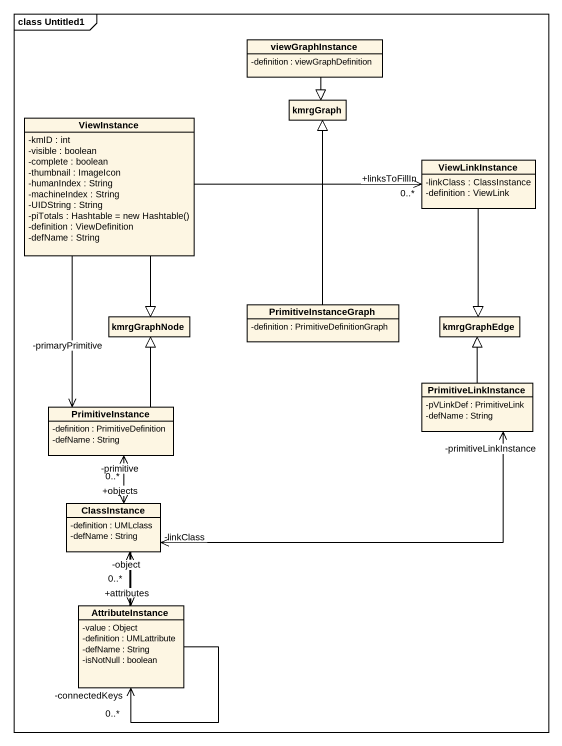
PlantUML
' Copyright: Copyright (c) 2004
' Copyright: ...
@startuml
mainframe class Untitled1
hide circle
hide empty members
skinparam classAttributeIconSize 0
class viewGraphInstance {
  -definition : viewGraphDefinition
}
class kmrgGraph
class ViewInstance {
  -kmID : int
  -visible : boolean
  -complete : boolean
  -thumbnail : ImageIcon
  -humanIndex : String
  -machineIndex : String
  -UIDString : String
  {field} -piTotals : Hashtable = new Hashtable()
  -definition : ViewDefinition
  -defName : String
}
class ViewLinkInstance {
  -linkClass : ClassInstance
  -definition : ViewLink
}
class kmrgGraphNode
class PrimitiveInstanceGraph {
  -definition : PrimitiveDefinitionGraph
}
class kmrgGraphEdge
class PrimitiveInstance {
  -definition : PrimitiveDefinition
  -defName : String
}
class PrimitiveLinkInstance {
  -pVLinkDef : PrimitiveLink
  -defName : String
}
class ClassInstance {
  -definition : UMLclass
  -defName : String
}
class AttributeInstance {
  -value : Object
  -definition : UMLattribute
  -defName : String
  -isNotNull : boolean
}
viewGraphInstance --|> kmrgGraph
ViewInstance --|> kmrgGraphNode
ViewLinkInstance "+linksToFillIn\n0..*" <-left- ViewInstance
ViewLinkInstance --|> kmrgGraphEdge
PrimitiveInstanceGraph -up-|> kmrgGraph
PrimitiveInstance "-primaryPrimitive" <-up- ViewInstance
PrimitiveInstance -up-|> kmrgGraphNode
PrimitiveInstance "-primitive" <-- ClassInstance
PrimitiveLinkInstance -up-|> kmrgGraphEdge
PrimitiveLinkInstance "-primitiveLinkInstance" <-left- ClassInstance
ClassInstance "+objects\n0..*" <-up- PrimitiveInstance
ClassInstance "-linkClass" <-right- PrimitiveLinkInstance
ClassInstance "-object" <-- AttributeInstance
AttributeInstance "+attributes\n0..*" <-up- ClassInstance
AttributeInstance "-connectedKeys\n0..*" <-- AttributeInstance
@enduml
